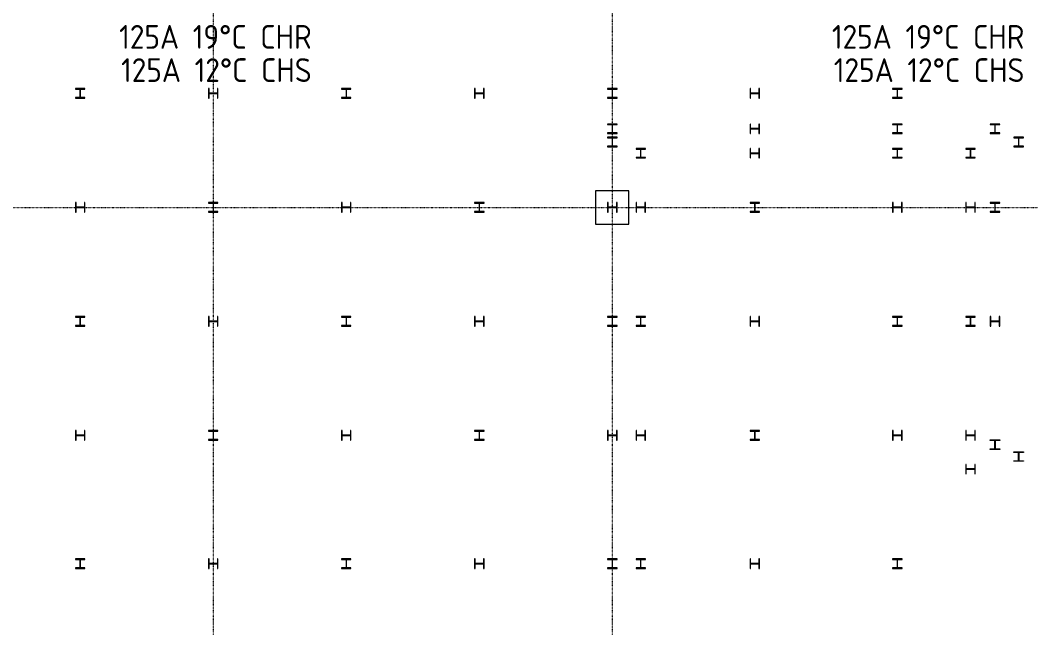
# Model space of a CAD drawing. Extents: x -32000 to 363140, y -29000 to 144266.
# Drawn here: x 114738 to 136009, y 66150 to 78940 of the extents above; entities that cross this region are included whole.
import ezdxf
from ezdxf.enums import TextEntityAlignment as Align

# ---------------------------------------------------------------- set-up
doc = ezdxf.new("R2010")
doc.units = 0
doc.header["$LTSCALE"] = 10
doc.linetypes.add('H12PL25$0$JJP_三點線', pattern=[0.9, 0.3, -0.15, 0, -0.15, 0, -0.15, 0, -0.15])
for name, color, linetype in [('H12PL25$0$S-COL', 252, 'Continuous'), ('H12PL25$0$S-GRID', 252, 'Continuous'), ('XFM1P20-200k$0$$0$M-PIPE-TEXT', 3, 'Continuous')]:
    doc.layers.add(name, color=color, linetype=linetype)
doc.styles.add('XFM1P20-200k$0$$0$aa-txt', font='isocp.shx', dxfattribs={"bigfont": 'chineset.shx'})

# ---------------------------------------------------------------- blocks, each defined once
blk = doc.blocks.new('H12PL25')
at = {"layer": 'H12PL25$0$S-COL', "lineweight": 0, "flags": 128}
for points in [[(116100, 77300), (116100, 77312), (116017, 77312, -0.41421356), (116004, 77325), (116004, 77475, -0.41421356), (116017, 77488), (116100, 77488), (116100, 77500), (115900, 77500), (115900, 77488), (115983, 77488, -0.41421356), (115996, 77475), (115996, 77325, -0.41421356), (115983, 77312), (115900, 77312), (115900, 77300)], [(118900, 77500), (118888, 77500), (118888, 77417, -0.41421356), (118875, 77404), (118725, 77404, -0.41421356), (118712, 77417), (118712, 77500), (118700, 77500), (118700, 77300), (118712, 77300), (118712, 77383, -0.41421356), (118725, 77396), (118875, 77396, -0.41421356), (118888, 77383), (118888, 77300), (118900, 77300)], [(121700, 77300), (121700, 77312), (121617, 77312, -0.41421356), (121604, 77325), (121604, 77475, -0.41421356), (121617, 77488), (121700, 77488), (121700, 77500), (121500, 77500), (121500, 77488), (121583, 77488, -0.41421356), (121596, 77475), (121596, 77325, -0.41421356), (121583, 77312), (121500, 77312), (121500, 77300)], [(124500, 77500), (124488, 77500), (124488, 77417, -0.41421356), (124475, 77404), (124325, 77404, -0.41421356), (124312, 77417), (124312, 77500), (124300, 77500), (124300, 77300), (124312, 77300), (124312, 77383, -0.41421356), (124325, 77396), (124475, 77396, -0.41421356), (124488, 77383), (124488, 77300), (124500, 77300)], [(127300, 77300), (127300, 77312), (127217, 77312, -0.41421356), (127204, 77325), (127204, 77475, -0.41421356), (127217, 77488), (127300, 77488), (127300, 77500), (127100, 77500), (127100, 77488), (127183, 77488, -0.41421356), (127196, 77475), (127196, 77325, -0.41421356), (127183, 77312), (127100, 77312), (127100, 77300)], [(130300, 77500), (130288, 77500), (130288, 77417, -0.41421356), (130275, 77404), (130125, 77404, -0.41421356), (130112, 77417), (130112, 77500), (130100, 77500), (130100, 77300), (130112, 77300), (130112, 77383, -0.41421356), (130125, 77396), (130275, 77396, -0.41421356), (130288, 77383), (130288, 77300), (130300, 77300)], [(133300, 77300), (133300, 77312), (133217, 77312, -0.41421356), (133204, 77325), (133204, 77475, -0.41421356), (133217, 77488), (133300, 77488), (133300, 77500), (133100, 77500), (133100, 77488), (133183, 77488, -0.41421356), (133196, 77475), (133196, 77325, -0.41421356), (133183, 77312), (133100, 77312), (133100, 77300)], [(127300, 76555), (127300, 76567), (127217, 76567, -0.41421356), (127204, 76580), (127204, 76730, -0.41421356), (127217, 76743), (127300, 76743), (127300, 76755), (127100, 76755), (127100, 76743), (127183, 76743, -0.41421356), (127196, 76730), (127196, 76580, -0.41421356), (127183, 76567), (127100, 76567), (127100, 76555)], [(130300, 76755), (130288, 76755), (130288, 76672, -0.41421356), (130275, 76659), (130125, 76659, -0.41421356), (130112, 76672), (130112, 76755), (130100, 76755), (130100, 76555), (130112, 76555), (130112, 76638, -0.41421356), (130125, 76651), (130275, 76651, -0.41421356), (130288, 76638), (130288, 76555), (130300, 76555)], [(133300, 76555), (133300, 76567), (133217, 76567, -0.41421356), (133204, 76580), (133204, 76730, -0.41421356), (133217, 76743), (133300, 76743), (133300, 76755), (133100, 76755), (133100, 76743), (133183, 76743, -0.41421356), (133196, 76730), (133196, 76580, -0.41421356), (133183, 76567), (133100, 76567), (133100, 76555)], [(135355, 76555), (135355, 76567), (135272, 76567, -0.41421356), (135259, 76580), (135259, 76730, -0.41421356), (135272, 76743), (135355, 76743), (135355, 76755), (135155, 76755), (135155, 76743), (135238, 76743, -0.41421356), (135251, 76730), (135251, 76580, -0.41421356), (135238, 76567), (135155, 76567), (135155, 76555)], [(127300, 76275), (127300, 76287), (127217, 76287, -0.41421356), (127204, 76300), (127204, 76450, -0.41421356), (127217, 76463), (127300, 76463), (127300, 76475), (127100, 76475), (127100, 76463), (127183, 76463, -0.41421356), (127196, 76450), (127196, 76300, -0.41421356), (127183, 76287), (127100, 76287), (127100, 76275)], [(135855, 76275), (135855, 76287), (135772, 76287, -0.41421356), (135759, 76300), (135759, 76450, -0.41421356), (135772, 76463), (135855, 76463), (135855, 76475), (135655, 76475), (135655, 76463), (135738, 76463, -0.41421356), (135751, 76450), (135751, 76300, -0.41421356), (135738, 76287), (135655, 76287), (135655, 76275)], [(127900, 76040), (127900, 76052), (127817, 76052, -0.41421356), (127804, 76065), (127804, 76215, -0.41421356), (127817, 76228), (127900, 76228), (127900, 76240), (127700, 76240), (127700, 76228), (127783, 76228, -0.41421356), (127796, 76215), (127796, 76065, -0.41421356), (127783, 76052), (127700, 76052), (127700, 76040)], [(130300, 76240), (130288, 76240), (130288, 76157, -0.41421356), (130275, 76144), (130125, 76144, -0.41421356), (130112, 76157), (130112, 76240), (130100, 76240), (130100, 76040), (130112, 76040), (130112, 76123, -0.41421356), (130125, 76136), (130275, 76136, -0.41421356), (130288, 76123), (130288, 76040), (130300, 76040)], [(133300, 76040), (133300, 76052), (133217, 76052, -0.41421356), (133204, 76065), (133204, 76215, -0.41421356), (133217, 76228), (133300, 76228), (133300, 76240), (133100, 76240), (133100, 76228), (133183, 76228, -0.41421356), (133196, 76215), (133196, 76065, -0.41421356), (133183, 76052), (133100, 76052), (133100, 76040)], [(134840, 76040), (134840, 76052), (134757, 76052, -0.41421356), (134744, 76065), (134744, 76215, -0.41421356), (134757, 76228), (134840, 76228), (134840, 76240), (134640, 76240), (134640, 76228), (134723, 76228, -0.41421356), (134736, 76215), (134736, 76065, -0.41421356), (134723, 76052), (134640, 76052), (134640, 76040)], [(116100, 75100), (116088, 75100), (116088, 75017, -0.41421356), (116075, 75004), (115925, 75004, -0.41421356), (115912, 75017), (115912, 75100), (115900, 75100), (115900, 74900), (115912, 74900), (115912, 74983, -0.41421356), (115925, 74996), (116075, 74996, -0.41421356), (116088, 74983), (116088, 74900), (116100, 74900)], [(118900, 74900), (118900, 74912), (118817, 74912, -0.41421356), (118804, 74925), (118804, 75075, -0.41421356), (118817, 75088), (118900, 75088), (118900, 75100), (118700, 75100), (118700, 75088), (118783, 75088, -0.41421356), (118796, 75075), (118796, 74925, -0.41421356), (118783, 74912), (118700, 74912), (118700, 74900)], [(121700, 75100), (121688, 75100), (121688, 75017, -0.41421356), (121675, 75004), (121525, 75004, -0.41421356), (121512, 75017), (121512, 75100), (121500, 75100), (121500, 74900), (121512, 74900), (121512, 74983, -0.41421356), (121525, 74996), (121675, 74996, -0.41421356), (121688, 74983), (121688, 74900), (121700, 74900)], [(124500, 74900), (124500, 74912), (124417, 74912, -0.41421356), (124404, 74925), (124404, 75075, -0.41421356), (124417, 75088), (124500, 75088), (124500, 75100), (124300, 75100), (124300, 75088), (124383, 75088, -0.41421356), (124396, 75075), (124396, 74925, -0.41421356), (124383, 74912), (124300, 74912), (124300, 74900)], [(127300, 75100), (127288, 75100), (127288, 75017, -0.41421356), (127275, 75004), (127125, 75004, -0.41421356), (127112, 75017), (127112, 75100), (127100, 75100), (127100, 74900), (127112, 74900), (127112, 74983, -0.41421356), (127125, 74996), (127275, 74996, -0.41421356), (127288, 74983), (127288, 74900), (127300, 74900)], [(127900, 75100), (127888, 75100), (127888, 75017, -0.41421356), (127875, 75004), (127725, 75004, -0.41421356), (127712, 75017), (127712, 75100), (127700, 75100), (127700, 74900), (127712, 74900), (127712, 74983, -0.41421356), (127725, 74996), (127875, 74996, -0.41421356), (127888, 74983), (127888, 74900), (127900, 74900)], [(130300, 74900), (130300, 74912), (130217, 74912, -0.41421356), (130204, 74925), (130204, 75075, -0.41421356), (130217, 75088), (130300, 75088), (130300, 75100), (130100, 75100), (130100, 75088), (130183, 75088, -0.41421356), (130196, 75075), (130196, 74925, -0.41421356), (130183, 74912), (130100, 74912), (130100, 74900)], [(133300, 75100), (133288, 75100), (133288, 75017, -0.41421356), (133275, 75004), (133125, 75004, -0.41421356), (133112, 75017), (133112, 75100), (133100, 75100), (133100, 74900), (133112, 74900), (133112, 74983, -0.41421356), (133125, 74996), (133275, 74996, -0.41421356), (133288, 74983), (133288, 74900), (133300, 74900)], [(134840, 75100), (134828, 75100), (134828, 75017, -0.41421356), (134815, 75004), (134665, 75004, -0.41421356), (134652, 75017), (134652, 75100), (134640, 75100), (134640, 74900), (134652, 74900), (134652, 74983, -0.41421356), (134665, 74996), (134815, 74996, -0.41421356), (134828, 74983), (134828, 74900), (134840, 74900)], [(135355, 74900), (135355, 74912), (135272, 74912, -0.41421356), (135259, 74925), (135259, 75075, -0.41421356), (135272, 75088), (135355, 75088), (135355, 75100), (135155, 75100), (135155, 75088), (135238, 75088, -0.41421356), (135251, 75075), (135251, 74925, -0.41421356), (135238, 74912), (135155, 74912), (135155, 74900)], [(116100, 72500), (116100, 72512), (116017, 72512, -0.41421356), (116004, 72525), (116004, 72675, -0.41421356), (116017, 72688), (116100, 72688), (116100, 72700), (115900, 72700), (115900, 72688), (115983, 72688, -0.41421356), (115996, 72675), (115996, 72525, -0.41421356), (115983, 72512), (115900, 72512), (115900, 72500)], [(118900, 72700), (118888, 72700), (118888, 72617, -0.41421356), (118875, 72604), (118725, 72604, -0.41421356), (118712, 72617), (118712, 72700), (118700, 72700), (118700, 72500), (118712, 72500), (118712, 72583, -0.41421356), (118725, 72596), (118875, 72596, -0.41421356), (118888, 72583), (118888, 72500), (118900, 72500)], [(121700, 72500), (121700, 72512), (121617, 72512, -0.41421356), (121604, 72525), (121604, 72675, -0.41421356), (121617, 72688), (121700, 72688), (121700, 72700), (121500, 72700), (121500, 72688), (121583, 72688, -0.41421356), (121596, 72675), (121596, 72525, -0.41421356), (121583, 72512), (121500, 72512), (121500, 72500)], [(124500, 72700), (124488, 72700), (124488, 72617, -0.41421356), (124475, 72604), (124325, 72604, -0.41421356), (124312, 72617), (124312, 72700), (124300, 72700), (124300, 72500), (124312, 72500), (124312, 72583, -0.41421356), (124325, 72596), (124475, 72596, -0.41421356), (124488, 72583), (124488, 72500), (124500, 72500)], [(127300, 72500), (127300, 72512), (127217, 72512, -0.41421356), (127204, 72525), (127204, 72675, -0.41421356), (127217, 72688), (127300, 72688), (127300, 72700), (127100, 72700), (127100, 72688), (127183, 72688, -0.41421356), (127196, 72675), (127196, 72525, -0.41421356), (127183, 72512), (127100, 72512), (127100, 72500)], [(127900, 72500), (127900, 72512), (127817, 72512, -0.41421356), (127804, 72525), (127804, 72675, -0.41421356), (127817, 72688), (127900, 72688), (127900, 72700), (127700, 72700), (127700, 72688), (127783, 72688, -0.41421356), (127796, 72675), (127796, 72525, -0.41421356), (127783, 72512), (127700, 72512), (127700, 72500)], [(130300, 72700), (130288, 72700), (130288, 72617, -0.41421356), (130275, 72604), (130125, 72604, -0.41421356), (130112, 72617), (130112, 72700), (130100, 72700), (130100, 72500), (130112, 72500), (130112, 72583, -0.41421356), (130125, 72596), (130275, 72596, -0.41421356), (130288, 72583), (130288, 72500), (130300, 72500)], [(133300, 72500), (133300, 72512), (133217, 72512, -0.41421356), (133204, 72525), (133204, 72675, -0.41421356), (133217, 72688), (133300, 72688), (133300, 72700), (133100, 72700), (133100, 72688), (133183, 72688, -0.41421356), (133196, 72675), (133196, 72525, -0.41421356), (133183, 72512), (133100, 72512), (133100, 72500)], [(134840, 72502), (134840, 72514), (134757, 72514, -0.41421356), (134744, 72527), (134744, 72677, -0.41421356), (134757, 72690), (134840, 72690), (134840, 72702), (134640, 72702), (134640, 72690), (134723, 72690, -0.41421356), (134736, 72677), (134736, 72527, -0.41421356), (134723, 72514), (134640, 72514), (134640, 72502)], [(135355, 72700), (135343, 72700), (135343, 72617, -0.41421356), (135330, 72604), (135180, 72604, -0.41421356), (135167, 72617), (135167, 72700), (135155, 72700), (135155, 72500), (135167, 72500), (135167, 72583, -0.41421356), (135180, 72596), (135330, 72596, -0.41421356), (135343, 72583), (135343, 72500), (135355, 72500)], [(116100, 70300), (116088, 70300), (116088, 70217, -0.41421356), (116075, 70204), (115925, 70204, -0.41421356), (115912, 70217), (115912, 70300), (115900, 70300), (115900, 70100), (115912, 70100), (115912, 70183, -0.41421356), (115925, 70196), (116075, 70196, -0.41421356), (116088, 70183), (116088, 70100), (116100, 70100)], [(118900, 70100), (118900, 70112), (118817, 70112, -0.41421356), (118804, 70125), (118804, 70275, -0.41421356), (118817, 70288), (118900, 70288), (118900, 70300), (118700, 70300), (118700, 70288), (118783, 70288, -0.41421356), (118796, 70275), (118796, 70125, -0.41421356), (118783, 70112), (118700, 70112), (118700, 70100)], [(121700, 70300), (121688, 70300), (121688, 70217, -0.41421356), (121675, 70204), (121525, 70204, -0.41421356), (121512, 70217), (121512, 70300), (121500, 70300), (121500, 70100), (121512, 70100), (121512, 70183, -0.41421356), (121525, 70196), (121675, 70196, -0.41421356), (121688, 70183), (121688, 70100), (121700, 70100)], [(124500, 70100), (124500, 70112), (124417, 70112, -0.41421356), (124404, 70125), (124404, 70275, -0.41421356), (124417, 70288), (124500, 70288), (124500, 70300), (124300, 70300), (124300, 70288), (124383, 70288, -0.41421356), (124396, 70275), (124396, 70125, -0.41421356), (124383, 70112), (124300, 70112), (124300, 70100)], [(127300, 70300), (127288, 70300), (127288, 70217, -0.41421356), (127275, 70204), (127125, 70204, -0.41421356), (127112, 70217), (127112, 70300), (127100, 70300), (127100, 70100), (127112, 70100), (127112, 70183, -0.41421356), (127125, 70196), (127275, 70196, -0.41421356), (127288, 70183), (127288, 70100), (127300, 70100)], [(127900, 70300), (127888, 70300), (127888, 70217, -0.41421356), (127875, 70204), (127725, 70204, -0.41421356), (127712, 70217), (127712, 70300), (127700, 70300), (127700, 70100), (127712, 70100), (127712, 70183, -0.41421356), (127725, 70196), (127875, 70196, -0.41421356), (127888, 70183), (127888, 70100), (127900, 70100)], [(130300, 70100), (130300, 70112), (130217, 70112, -0.41421356), (130204, 70125), (130204, 70275, -0.41421356), (130217, 70288), (130300, 70288), (130300, 70300), (130100, 70300), (130100, 70288), (130183, 70288, -0.41421356), (130196, 70275), (130196, 70125, -0.41421356), (130183, 70112), (130100, 70112), (130100, 70100)], [(133300, 70300), (133288, 70300), (133288, 70217, -0.41421356), (133275, 70204), (133125, 70204, -0.41421356), (133112, 70217), (133112, 70300), (133100, 70300), (133100, 70100), (133112, 70100), (133112, 70183, -0.41421356), (133125, 70196), (133275, 70196, -0.41421356), (133288, 70183), (133288, 70100), (133300, 70100)], [(134840, 70302), (134828, 70302), (134828, 70219, -0.41421356), (134815, 70206), (134665, 70206, -0.41421356), (134652, 70219), (134652, 70302), (134640, 70302), (134640, 70102), (134652, 70102), (134652, 70185, -0.41421356), (134665, 70198), (134815, 70198, -0.41421356), (134828, 70185), (134828, 70102), (134840, 70102)], [(135155, 69905), (135155, 69917), (135238, 69917, 0.41421356), (135251, 69930), (135251, 70080, 0.41421356), (135238, 70093), (135155, 70093), (135155, 70105), (135355, 70105), (135355, 70093), (135272, 70093, 0.41421356), (135259, 70080), (135259, 69930, 0.41421356), (135272, 69917), (135355, 69917), (135355, 69905)], [(135655, 69655), (135655, 69667), (135738, 69667, 0.41421356), (135751, 69680), (135751, 69830, 0.41421356), (135738, 69843), (135655, 69843), (135655, 69855), (135855, 69855), (135855, 69843), (135772, 69843, 0.41421356), (135759, 69830), (135759, 69680, 0.41421356), (135772, 69667), (135855, 69667), (135855, 69655)], [(134840, 69590), (134828, 69590), (134828, 69507, -0.41421356), (134815, 69494), (134665, 69494, -0.41421356), (134652, 69507), (134652, 69590), (134640, 69590), (134640, 69390), (134652, 69390), (134652, 69473, -0.41421356), (134665, 69486), (134815, 69486, -0.41421356), (134828, 69473), (134828, 69390), (134840, 69390)], [(116100, 67400), (116100, 67412), (116017, 67412, -0.41421356), (116004, 67425), (116004, 67575, -0.41421356), (116017, 67588), (116100, 67588), (116100, 67600), (115900, 67600), (115900, 67588), (115983, 67588, -0.41421356), (115996, 67575), (115996, 67425, -0.41421356), (115983, 67412), (115900, 67412), (115900, 67400)], [(118900, 67600), (118888, 67600), (118888, 67517, -0.41421356), (118875, 67504), (118725, 67504, -0.41421356), (118712, 67517), (118712, 67600), (118700, 67600), (118700, 67400), (118712, 67400), (118712, 67483, -0.41421356), (118725, 67496), (118875, 67496, -0.41421356), (118888, 67483), (118888, 67400), (118900, 67400)], [(121700, 67400), (121700, 67412), (121617, 67412, -0.41421356), (121604, 67425), (121604, 67575, -0.41421356), (121617, 67588), (121700, 67588), (121700, 67600), (121500, 67600), (121500, 67588), (121583, 67588, -0.41421356), (121596, 67575), (121596, 67425, -0.41421356), (121583, 67412), (121500, 67412), (121500, 67400)], [(124500, 67600), (124488, 67600), (124488, 67517, -0.41421356), (124475, 67504), (124325, 67504, -0.41421356), (124312, 67517), (124312, 67600), (124300, 67600), (124300, 67400), (124312, 67400), (124312, 67483, -0.41421356), (124325, 67496), (124475, 67496, -0.41421356), (124488, 67483), (124488, 67400), (124500, 67400)], [(127300, 67400), (127300, 67412), (127217, 67412, -0.41421356), (127204, 67425), (127204, 67575, -0.41421356), (127217, 67588), (127300, 67588), (127300, 67600), (127100, 67600), (127100, 67588), (127183, 67588, -0.41421356), (127196, 67575), (127196, 67425, -0.41421356), (127183, 67412), (127100, 67412), (127100, 67400)], [(127900, 67400), (127900, 67412), (127817, 67412, -0.41421356), (127804, 67425), (127804, 67575, -0.41421356), (127817, 67588), (127900, 67588), (127900, 67600), (127700, 67600), (127700, 67588), (127783, 67588, -0.41421356), (127796, 67575), (127796, 67425, -0.41421356), (127783, 67412), (127700, 67412), (127700, 67400)], [(130300, 67600), (130288, 67600), (130288, 67517, -0.41421356), (130275, 67504), (130125, 67504, -0.41421356), (130112, 67517), (130112, 67600), (130100, 67600), (130100, 67400), (130112, 67400), (130112, 67483, -0.41421356), (130125, 67496), (130275, 67496, -0.41421356), (130288, 67483), (130288, 67400), (130300, 67400)], [(133300, 67400), (133300, 67412), (133217, 67412, -0.41421356), (133204, 67425), (133204, 67575, -0.41421356), (133217, 67588), (133300, 67588), (133300, 67600), (133100, 67600), (133100, 67588), (133183, 67588, -0.41421356), (133196, 67575), (133196, 67425, -0.41421356), (133183, 67412), (133100, 67412), (133100, 67400)]]:
    blk.add_lwpolyline(points, format="xyb", close=True, dxfattribs=at)
blk.add_lwpolyline([(126850, 74650), (127550, 74650), (127550, 75350), (126850, 75350)], close=True, dxfattribs=at)
at = {"layer": 'H12PL25$0$S-GRID', "linetype": 'H12PL25$0$JJP_三點線', "lineweight": 0}
for p, q in [((118800, 128250), (118800, -28000)), ((127200, 128250), (127200, -28000)), ((-29000, 75000), (289600, 75000))]:
    blk.add_line(p, q, dxfattribs=at)
blk = doc.blocks.new('XFM1P20-200k')
at = {"layer": 'XFM1P20-200k$0$$0$M-PIPE-TEXT', "style": 'XFM1P20-200k$0$$0$aa-txt'}
for s, p in [('125A 19%%DC CHR', (120872, 78590, 0)), ('125A 19%%DC CHR', (135874, 78590, 0)), ('125A 12%%DC CHS', (120872, 77890, 0)), ('125A 12%%DC CHS', (135874, 77890, 0))]:
    blk.add_text(s, height=500, dxfattribs=at).set_placement(p, align=Align.MIDDLE_RIGHT)

msp = doc.modelspace()

# ---------------------------------------------------------------- block references
msp.add_blockref('H12PL25', (0, 0))

# ---------------------------------------------------------------- next in the draw order: block references
msp.add_blockref('XFM1P20-200k', (0, 0))

doc.saveas('drawing.dxf')
